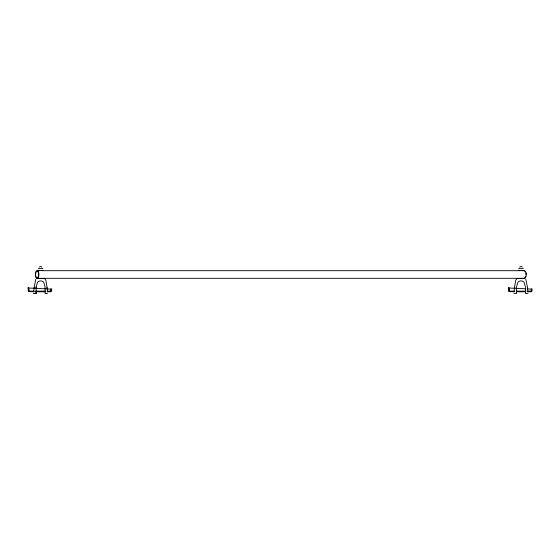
<?xml version="1.0" encoding="UTF-8"?>
<svg xmlns="http://www.w3.org/2000/svg" width="560" height="560" viewBox="0 0 560 560"><rect width="100%" height="100%" fill="white"/><g stroke="black" fill="none" stroke-linecap="round" stroke-linejoin="round"><path stroke-width="0.84" d="M50.995 290.038L51.002 289.093L28.637 288.008L28.952 291.144L34.16 291.144M531.37 289.485L531.37 289.093L527.072 288.883M33.719 291.774L34.041 287.833L34.685 287.882M514.094 291.774L514.416 287.833L515.046 287.882M34.062 287.595L35.749 279.307M514.437 287.595L515.795 280.112L517.027 278.46L524.923 278.46M34.86 293.482L33.6 293.377L36.127 293.58L36.106 287.049L37.569 282.219C39.221 280.441 42.014 280.441 43.659 282.219L45.101 287.049L45.101 293.58L47.348 293.398M39.277 267.078L40.614 266.42L41.944 267.078M519.645 267.078L520.982 266.42L522.312 267.078M46.529 287.882L47.166 287.833L47.474 291.774M46.368 293.482L46.788 293.44M527.982 293.377L525.462 293.58L525.462 287.049L524.02 282.219C522.368 280.441 519.582 280.441 517.93 282.219L516.488 287.049L516.488 293.58L513.968 293.377M38.297 268.499L42.903 268.499M518.665 268.499L523.271 268.499M38.297 270.543L42.903 270.543M518.665 270.543L523.271 270.543M37.121 270.697L39.746 270.697M41.496 270.697L520.086 270.697M521.836 270.697L524.461 270.697A3.801 1.771 -90 0 1 526.232 274.498A3.801 1.771 -90 0 1 524.461 278.306L37.121 278.306M36.652 278.46L44.548 278.46L45.794 280.112L47.145 287.595M35.903 291.144L45.465 291.144M47.201 291.144L50.68 291.144L50.995 288.939L51.639 288.939L51.639 290.829A0.945 0.945 0 0 1 50.68 291.774L47.201 291.774M514.535 291.774L508.746 291.571L508.375 287.581L509.005 287.581L509.32 291.144L514.535 291.144M516.278 291.144L525.84 291.144M527.576 291.144L531.055 291.144L531.37 288.939L532 288.939L532 290.829A0.945 0.945 0 0 1 531.055 291.774L527.576 291.774M34.174 291.774L28.378 291.571L28 287.581L28.644 287.581L28.959 291.144M35.903 291.774L45.472 291.774M516.278 291.774L525.84 291.774M525.35 288.799L509.005 288.008L509.32 291.144M525.826 279.307L527.513 287.595M527.534 287.833L527.849 291.774M36.127 287.049L36.127 288.68M36.127 291.13L36.127 293.58M525.805 272.839A3.332 1.554 -90 0 1 526.015 274.498M525.805 276.164A3.332 1.554 -90 0 1 524.461 277.83M524.461 271.173A3.332 1.554 -90 0 1 525.238 271.614M37.898 277.389A3.332 1.554 -90 0 0 37.898 271.614A3.332 1.554 -90 0 0 35.567 274.498A3.332 1.554 -90 0 0 37.898 277.389M38.01 277.795A3.801 1.771 -90 0 0 38.01 271.208A3.801 1.771 -90 0 0 35.35 274.498A3.801 1.771 -90 0 0 38.01 277.795"/></g></svg>
